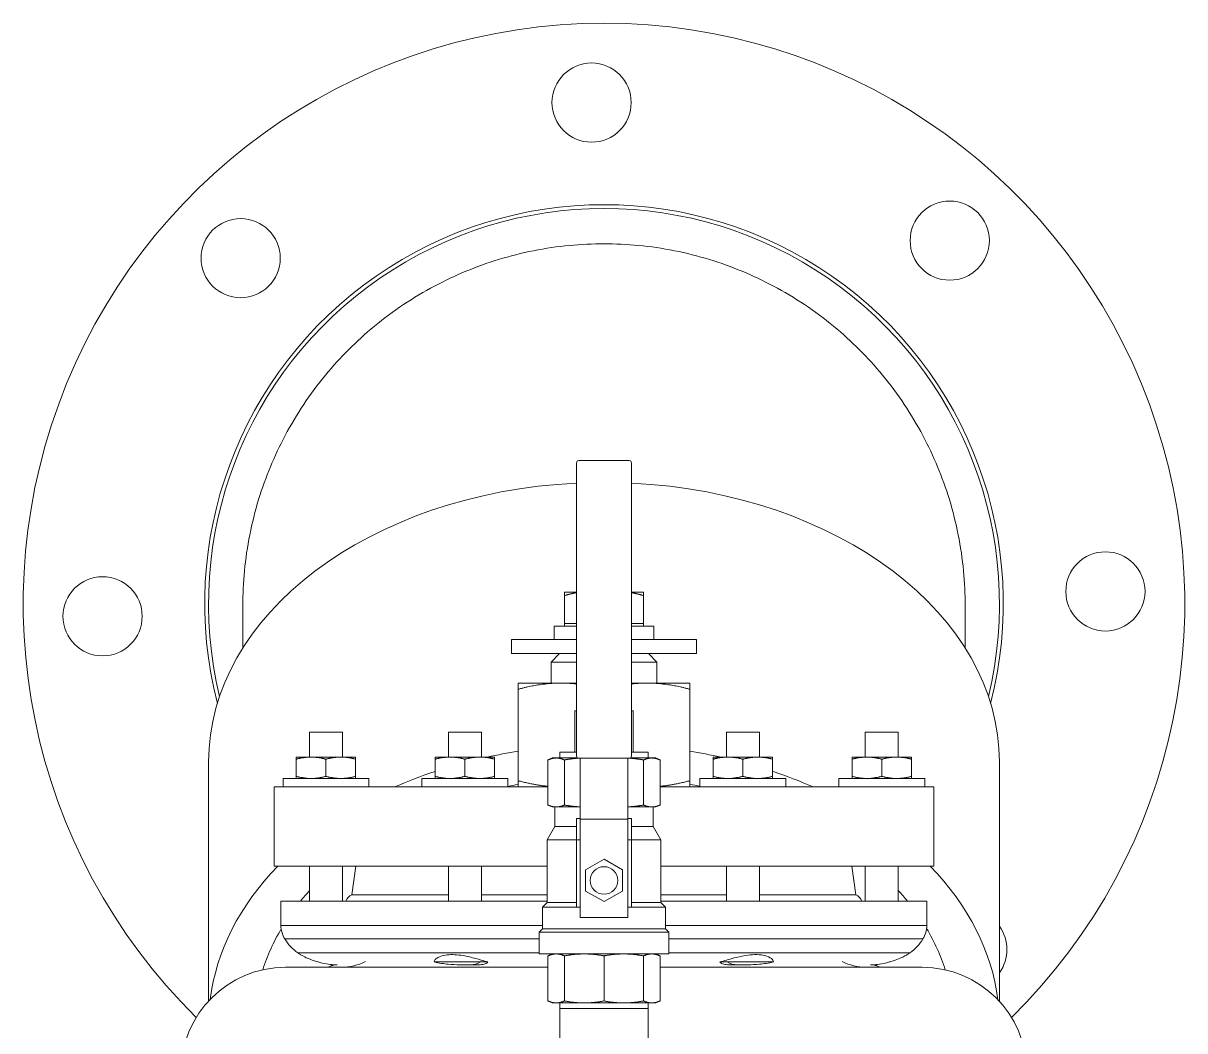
# Model space of a CAD drawing. Header units: inches. Extents: x 12 to 318, y 5 to 204.
# Drawn here: x 49.03 to 60.03, y 104.76 to 114.31 of the extents above; entities that cross this region are included whole.
import ezdxf

# ---------------------------------------------------------------- set-up
doc = ezdxf.new("R2010")
doc.units = ezdxf.units.IN
doc.header["$LTSCALE"] = 9.5
doc.header["$MEASUREMENT"] = 0
doc.layers.add('Visible', color=7, linetype='Continuous', lineweight=18)

msp = doc.modelspace()

# ---------------------------------------------------------------- linework, layer by layer
at = {"layer": 'Visible'}
for p, q in [((54.269681, 110.144137), (54.269681, 110.114334)), ((54.269681, 110.114334), (54.269681, 107.367818)), ((54.290561, 110.165017), (54.769061, 110.165017)), ((54.789941, 110.114334), (54.789941, 110.144137)), ((54.789941, 107.367818), (54.789941, 110.114334)), ((54.269681, 108.919369), (54.154811, 108.919369)), ((54.904811, 108.919369), (54.789941, 108.919369)), ((51.109311, 108.793524), (51.109311, 108.38842)), ((54.154811, 108.621369), (54.154811, 108.885875)), ((54.904811, 108.621369), (54.904811, 108.885875)), ((57.950311, 108.38842), (57.950311, 108.793524)), ((54.058459, 108.596365), (54.269681, 108.596365)), ((54.058459, 108.471365), (54.058459, 108.596365)), ((54.269681, 108.621369), (54.154811, 108.621369)), ((54.154811, 108.621369), (54.154811, 108.596365)), ((54.904811, 108.621369), (54.789941, 108.621369)), ((54.789941, 108.596365), (55.001162, 108.596365)), ((54.904811, 108.621369), (54.904811, 108.596365)), ((55.001162, 108.471365), (55.001162, 108.596365)), ((53.654811, 108.471365), (54.269681, 108.471365)), ((53.654811, 108.337365), (53.654811, 108.471365)), ((54.789941, 108.471365), (55.404811, 108.471365)), ((55.404811, 108.337365), (55.404811, 108.471365)), ((53.654811, 108.337365), (54.269681, 108.337365)), ((54.109811, 108.337365), (54.029811, 108.257365)), ((54.269681, 108.257365), (54.029811, 108.257365)), ((54.029811, 108.058365), (54.029811, 108.257365)), ((54.789941, 108.337365), (55.404811, 108.337365)), ((55.029811, 108.257365), (54.789941, 108.257365)), ((54.949811, 108.337365), (55.029811, 108.257365)), ((55.029811, 108.058365), (55.029811, 108.257365)), ((54.123561, 108.058365), (53.717311, 108.058365)), ((54.269681, 108.058365), (54.123561, 108.058365)), ((54.936061, 108.058365), (54.789941, 108.058365)), ((55.342311, 108.058365), (54.936061, 108.058365)), ((53.717311, 107.132977), (53.717311, 107.999753)), ((55.342311, 107.132977), (55.342311, 107.999753)), ((54.25422, 107.796286), (54.25422, 107.402585)), ((54.269681, 107.796286), (54.25422, 107.796286)), ((54.805401, 107.796286), (54.789941, 107.796286)), ((54.805401, 107.796286), (54.805401, 107.402585)), ((52.052152, 107.594365), (51.739652, 107.594365)), ((51.739652, 107.357365), (51.739652, 107.594365)), ((52.052152, 107.357365), (52.052152, 107.594365)), ((53.368402, 107.594365), (53.055902, 107.594365)), ((53.055902, 107.357365), (53.055902, 107.594365)), ((53.368402, 107.357365), (53.368402, 107.594365)), ((56.000902, 107.594365), (55.688402, 107.594365)), ((55.688402, 107.357365), (55.688402, 107.594365)), ((56.000902, 107.357365), (56.000902, 107.594365)), ((57.317152, 107.594365), (57.004652, 107.594365)), ((57.004652, 107.357365), (57.004652, 107.594365)), ((57.317152, 107.357365), (57.317152, 107.594365)), ((54.269681, 107.402585), (54.111159, 107.402585)), ((54.11285, 107.348475), (54.111159, 107.402585)), ((54.948462, 107.402585), (54.789941, 107.402585)), ((54.946771, 107.348475), (54.948462, 107.402585)), ((50.785311, 105.046462), (50.785311, 107.311048)), ((51.755152, 107.357365), (51.614402, 107.357365)), ((51.614402, 107.337058), (51.614402, 107.174672)), ((52.036652, 107.357365), (51.755152, 107.357365)), ((51.895902, 107.337058), (51.895902, 107.174672)), ((52.177402, 107.357365), (52.036652, 107.357365)), ((52.177402, 107.337058), (52.177402, 107.174672)), ((53.071402, 107.357365), (52.930652, 107.357365)), ((52.930652, 107.337058), (52.930652, 107.174672)), ((53.352902, 107.357365), (53.071402, 107.357365)), ((53.212152, 107.337058), (53.212152, 107.174672)), ((53.493652, 107.357365), (53.352902, 107.357365)), ((53.493652, 107.337058), (53.493652, 107.174672)), ((54.039811, 107.348475), (53.999438, 107.329649)), ((53.999438, 107.329649), (53.999438, 106.903301)), ((54.07711, 107.348475), (54.039811, 107.348475)), ((54.282698, 107.348475), (54.07711, 107.348475)), ((54.154781, 107.329649), (54.154781, 106.903301)), ((54.769061, 107.346938), (54.290561, 107.346938)), ((54.303611, 107.346938), (54.303611, 106.769897)), ((54.756011, 106.769897), (54.756011, 107.346938)), ((54.982511, 107.348475), (54.776923, 107.348475)), ((54.90484, 107.329649), (54.90484, 106.903301)), ((55.019811, 107.348475), (54.982511, 107.348475)), ((55.019811, 107.348475), (55.060183, 107.329649)), ((55.060183, 107.329649), (55.060183, 106.903301)), ((55.703902, 107.357365), (55.563152, 107.357365)), ((55.563152, 107.337058), (55.563152, 107.174672)), ((55.985402, 107.357365), (55.703902, 107.357365)), ((55.844652, 107.337058), (55.844652, 107.174672)), ((56.126152, 107.357365), (55.985402, 107.357365)), ((56.126152, 107.337058), (56.126152, 107.174672)), ((57.020152, 107.357365), (56.879402, 107.357365)), ((56.879402, 107.337058), (56.879402, 107.174672)), ((57.301652, 107.357365), (57.020152, 107.357365)), ((57.160902, 107.337058), (57.160902, 107.174672)), ((57.442402, 107.357365), (57.301652, 107.357365)), ((57.442402, 107.337058), (57.442402, 107.174672)), ((58.274311, 105.043382), (58.274311, 107.311048)), ((52.301902, 107.154365), (51.489902, 107.154365)), ((51.489902, 107.154365), (51.489902, 107.074365)), ((52.301902, 107.154365), (52.301902, 107.074365)), ((53.618152, 107.154365), (52.806152, 107.154365)), ((52.806152, 107.154365), (52.806152, 107.074365)), ((53.618152, 107.154365), (53.618152, 107.074365)), ((56.250652, 107.154365), (55.438652, 107.154365)), ((55.438652, 107.154365), (55.438652, 107.074365)), ((56.250652, 107.154365), (56.250652, 107.074365)), ((57.566902, 107.154365), (56.754902, 107.154365)), ((56.754902, 107.154365), (56.754902, 107.074365)), ((57.566902, 107.154365), (57.566902, 107.074365)), ((51.404811, 107.074365), (53.999438, 107.074365)), ((51.404811, 107.074365), (51.404811, 106.324365)), ((55.060183, 107.074365), (57.654811, 107.074365)), ((57.654811, 107.074365), (57.654811, 106.324365)), ((54.039811, 106.884475), (53.999438, 106.903301)), ((54.039811, 106.884475), (54.07711, 106.884475)), ((54.064311, 106.698875), (54.064311, 106.884475)), ((54.07711, 106.884475), (54.303611, 106.884475)), ((54.756011, 106.884475), (54.982511, 106.884475)), ((54.982511, 106.884475), (55.019811, 106.884475)), ((54.995311, 106.698875), (54.995311, 106.884475)), ((55.019811, 106.884475), (55.060183, 106.903301)), ((54.269681, 106.774463), (54.269681, 106.572895)), ((54.269681, 106.774463), (54.303611, 106.774463)), ((54.756011, 106.769897), (54.303611, 106.769897)), ((54.303611, 106.769897), (54.303611, 106.017975)), ((54.756011, 106.774463), (54.789941, 106.774463)), ((54.756011, 106.017975), (54.756011, 106.769897)), ((54.789941, 106.572895), (54.789941, 106.774463)), ((54.064311, 106.698875), (53.991576, 106.572895)), ((54.269681, 106.698875), (54.064311, 106.698875)), ((54.995311, 106.698875), (54.789941, 106.698875)), ((54.995311, 106.698875), (55.068045, 106.572895)), ((54.269681, 106.572895), (53.991576, 106.572895)), ((53.991576, 105.979185), (53.991576, 106.572895)), ((54.269681, 106.572895), (54.269681, 105.935544)), ((54.269681, 106.572895), (54.303611, 106.572895)), ((54.756011, 106.572895), (54.789941, 106.572895)), ((54.789941, 105.935544), (54.789941, 106.572895)), ((55.068045, 106.572895), (54.789941, 106.572895)), ((55.068045, 105.979185), (55.068045, 106.572895)), ((54.355811, 106.288934), (54.529811, 106.389393)), ((54.529811, 106.389393), (54.703811, 106.288934)), ((51.404811, 106.324365), (53.991576, 106.324365)), ((51.739652, 105.991918), (51.739652, 106.324365)), ((52.052152, 105.991918), (52.052152, 106.324365)), ((52.178505, 106.324365), (52.141451, 106.053746)), ((53.055902, 105.991918), (53.055902, 106.324365)), ((53.368402, 105.991918), (53.368402, 106.324365)), ((54.355811, 106.088016), (54.355811, 106.288934)), ((54.703811, 106.288934), (54.703811, 106.088016)), ((55.068045, 106.324365), (57.654811, 106.324365)), ((55.688402, 105.991918), (55.688402, 106.324365)), ((56.000902, 105.991918), (56.000902, 106.324365)), ((56.8783, 106.324365), (56.915353, 106.053746)), ((57.004652, 105.991918), (57.004652, 106.324365)), ((57.317152, 105.991918), (57.317152, 106.324365)), ((53.055902, 106.053746), (52.141451, 106.053746)), ((53.991576, 106.053746), (53.368402, 106.053746)), ((54.529811, 105.987557), (54.355811, 106.088016)), ((54.703811, 106.088016), (54.529811, 105.987557)), ((55.688402, 106.053746), (55.068045, 106.053746)), ((56.915353, 106.053746), (56.000902, 106.053746)), ((53.991576, 105.991918), (51.469494, 105.991918)), ((51.469494, 105.76122), (51.469494, 105.991918)), ((53.991576, 105.979185), (53.947936, 105.935544)), ((54.269681, 105.935544), (53.947936, 105.935544)), ((53.947936, 105.729322), (53.947936, 105.935544)), ((54.269681, 105.979185), (53.991576, 105.979185)), ((54.303611, 105.935544), (54.269681, 105.935544)), ((54.303611, 105.838654), (54.303611, 106.017975)), ((54.756011, 106.017975), (54.756011, 105.838654)), ((54.789941, 105.935544), (54.756011, 105.935544)), ((55.068045, 105.979185), (54.789941, 105.979185)), ((55.111686, 105.935544), (54.789941, 105.935544)), ((57.587311, 105.991918), (55.068045, 105.991918)), ((55.068045, 105.979185), (55.111686, 105.935544)), ((55.111686, 105.729322), (55.111686, 105.935544)), ((57.587311, 105.76122), (57.587311, 105.991918)), ((54.756011, 105.838654), (54.303611, 105.838654)), ((53.947936, 105.76122), (51.469494, 105.76122)), ((53.947936, 105.729322), (53.917311, 105.698697)), ((55.111686, 105.729322), (53.947936, 105.729322)), ((57.587311, 105.76122), (55.111686, 105.76122)), ((55.111686, 105.729322), (55.142311, 105.698697)), ((53.917311, 105.634846), (51.506158, 105.634846)), ((55.142311, 105.698697), (53.917311, 105.698697)), ((53.917311, 105.492475), (53.917311, 105.698697)), ((55.142311, 105.492475), (55.142311, 105.698697)), ((57.550647, 105.634846), (55.142311, 105.634846)), ((53.917311, 105.502768), (51.630421, 105.502768)), ((55.142311, 105.492475), (53.917311, 105.492475)), ((54.039811, 105.492475), (53.999438, 105.473649)), ((55.019811, 105.492475), (55.060183, 105.473649)), ((57.426383, 105.502768), (55.142311, 105.502768)), ((52.923469, 105.416159), (53.361634, 105.416159)), ((53.361634, 105.416159), (53.429386, 105.416159)), ((53.999438, 105.047301), (53.999438, 105.473649)), ((54.154781, 105.047301), (54.154781, 105.473649)), ((54.529811, 105.047301), (54.529811, 105.473649)), ((54.90484, 105.047301), (54.90484, 105.473649)), ((55.060183, 105.047301), (55.060183, 105.473649)), ((55.627418, 105.416159), (55.69517, 105.416159)), ((55.69517, 105.416159), (56.133336, 105.416159)), ((53.999438, 105.366438), (51.51369, 105.366438)), ((57.543114, 105.366438), (55.060183, 105.366438)), ((54.039811, 105.028475), (53.999438, 105.047301)), ((54.039811, 105.028475), (54.07711, 105.028475)), ((54.07711, 105.028475), (54.342296, 105.028475)), ((54.11285, 105.028475), (54.111159, 104.974365)), ((54.111159, 104.974365), (54.948462, 104.974365)), ((54.111159, 104.974365), (54.111159, 102.073577)), ((54.342296, 105.028475), (54.717325, 105.028475)), ((54.717325, 105.028475), (54.982511, 105.028475)), ((54.946771, 105.028475), (54.948462, 104.974365)), ((54.948462, 104.974365), (54.948462, 102.073577)), ((54.982511, 105.028475), (55.019811, 105.028475)), ((55.019811, 105.028475), (55.060183, 105.047301))]:
    msp.add_line(p, q, dxfattribs=at)
for centre, radius in [((54.412095, 113.557242), 0.375), ((57.804299, 112.249664), 0.375), ((51.088847, 112.083188), 0.375), ((59.278352, 108.926416), 0.375), ((49.781269, 108.690985), 0.375), ((54.529811, 106.188475), 0.1305)]:
    msp.add_circle(centre, radius, dxfattribs=at)
for centre, radius, start, end in [((54.529811, 108.8087), 5.5, 314.560933, 225.4132942), ((54.529811, 108.8087), 3.78125, 345.54876, 194.45124), ((54.529811, 108.8087), 3.7445, 346.4501403, 193.5498597), ((54.290561, 110.144137), 0.02088, 90, 180), ((54.769061, 110.144137), 0.02088, 0, 90), ((54.290561, 107.367818), 0.02088, 180, 270), ((54.769061, 107.367818), 0.02088, 270, 0), ((52.208162, 105.933514), 0.1375, 119.0239117, 154.8645187), ((56.848642, 105.933514), 0.1375, 25.1354813, 60.9760883), ((51.758007, 105.776418), 0.288913, 183.0153263, 209.3417204), ((57.298798, 105.776418), 0.288913, 330.6582796, 356.9846737), ((57.970774, 105.534212), 0.375, 324.0404076, 35.9595924), ((51.88438, 105.866196), 0.443368, 211.4531967, 235.0546592), ((57.172424, 105.866196), 0.443368, 304.9453408, 328.5468033), ((51.953318, 105.940973), 0.544322, 233.6149039, 236.7306754), ((57.103486, 105.940973), 0.544322, 303.2693246, 306.3850961), ((52.044918, 105.869551), 0.503113, 270, 296.7700153), ((57.011887, 105.869551), 0.503113, 243.2299847, 270), ((51.51369, 104.377425), 0.989013, 90, 270), ((57.543114, 104.377425), 0.989013, 270, 90)]:
    msp.add_arc(centre, radius, start, end, dxfattribs=at)
for centre, major_axis, ratio, start_param, end_param in [((54.529811, 107.311048), (-3.7445, 0), 0.707106781, 4.781914869, 6.283185307), ((54.529811, 107.311048), (3.7445, 0), 0.707106781, 0, 1.501270438), ((54.529811, 104.827689), (-3.7445, 0), 0.707106781, 4.931113708, 5.012168579), ((54.529811, 104.827689), (-3.7445, 0), 0.707106781, 4.412609381, 4.493664252), ((54.529811, 104.827689), (-3.7445, 0), 0.707106781, 5.153637362, 5.270005351), ((54.529811, 104.827689), (-3.7445, 0), 0.707106781, 4.15477261, 4.27197237), ((54.529811, 104.827689), (3.3125, 0), 0.707106781, 1.818607946, 1.849612395), ((54.529811, 104.827689), (3.3125, 0), 0.707106781, 1.292864661, 1.322984708), ((54.529811, 104.827689), (-3.7445, 0), 0.707106781, 5.682436059, 6.194526883), ((54.529811, 104.827689), (3.7445, 0), 0.707106781, 0.087371809, 0.600749248), ((54.529811, 104.827689), (3.3125, 0), 0.707106781, 2.572354728, 2.621400345), ((54.529811, 104.827689), (3.3125, 0), 0.707106781, 0.520192308, 0.57081367), ((54.529811, 104.827689), (-3.3125, 0), 0.707106781, 5.887803169, 6.06149185), ((54.529811, 104.827689), (3.3125, 0), 0.707106781, 0.221395107, 0.397124339), ((54.529811, 101.945345), (5.5, 0), 0.707106781, 2.053569763, 2.066435853), ((54.529811, 103.42585), (3.78125, 0), 0.707106781, 2.31620797, 2.322387727), ((53.265098, 106.099796), (0, -0.710378), 0.5, 0, 0.27525005), ((55.791706, 106.099796), (0, -0.710378), 0.5, 6.007935257, 6.283185307), ((54.529811, 101.945345), (5.5, 0), 0.707106781, 1.0751568, 1.088084668), ((54.529811, 103.42585), (3.78125, 0), 0.707106781, 0.819204926, 0.825474569)]:
    msp.add_ellipse(centre, major_axis=major_axis, ratio=ratio, start_param=start_param, end_param=end_param, dxfattribs=at)
for points, knots in [([(54.529811, 112.219452), (54.424323, 112.219452), (54.313953, 112.214489), (54.0896, 112.192851), (53.975616, 112.176173), (53.749998, 112.131269), (53.638314, 112.103034), (53.422771, 112.037124), (53.318911, 111.999452), (53.123959, 111.918658), (53.023848, 111.871792), (52.82477, 111.765851), (52.725806, 111.706772), (52.53447, 111.578842), (52.442058, 111.509964), (52.268079, 111.36648), (52.18651, 111.291878), (52.037228, 111.142499), (51.962612, 111.060802), (51.819115, 110.886556), (51.750238, 110.794006), (51.622319, 110.602398), (51.56325, 110.503298), (51.45733, 110.303962), (51.410475, 110.203728), (51.329609, 110.008339), (51.29187, 109.904134), (51.225854, 109.687881), (51.19758, 109.575832), (51.152623, 109.349482), (51.13593, 109.235132), (51.114275, 109.010063), (51.109311, 108.899344), (51.109311, 108.793524)], [0, 0, 0, 0, 0.803814729, 0.803814729, 1.607629458, 1.607629458, 2.411444187, 2.411444187, 3.215258916, 3.215258916, 4.019491548, 4.019491548, 4.823724181, 4.823724181, 5.627956813, 5.627956813, 6.432189445, 6.432189445, 7.237187881, 7.237187881, 8.042186316, 8.042186316, 8.847184751, 8.847184751, 9.652183187, 9.652183187, 10.458524603, 10.458524603, 11.26486602, 11.26486602, 12.071207437, 12.071207437, 12.877548854, 12.877548854, 12.877548854, 12.877548854]), ([(57.950311, 108.793524), (57.950311, 108.899344), (57.945346, 109.010063), (57.923691, 109.235132), (57.906998, 109.349482), (57.862041, 109.575832), (57.833767, 109.687881), (57.767751, 109.904134), (57.730012, 110.008339), (57.649146, 110.203728), (57.602291, 110.303962), (57.496371, 110.503298), (57.437302, 110.602398), (57.309383, 110.794006), (57.240506, 110.886556), (57.097009, 111.060802), (57.022393, 111.142499), (56.873111, 111.291878), (56.791542, 111.36648), (56.617563, 111.509964), (56.525151, 111.578842), (56.333815, 111.706772), (56.234851, 111.765851), (56.035773, 111.871792), (55.935662, 111.918658), (55.74071, 111.999452), (55.63685, 112.037124), (55.421307, 112.103034), (55.309623, 112.131269), (55.084005, 112.176173), (54.970021, 112.192851), (54.745668, 112.214489), (54.635298, 112.219452), (54.529811, 112.219452)], [38.673180241, 38.673180241, 38.673180241, 38.673180241, 39.479521658, 39.479521658, 40.285863075, 40.285863075, 41.092204491, 41.092204491, 41.898545908, 41.898545908, 42.703544344, 42.703544344, 43.508542779, 43.508542779, 44.313541214, 44.313541214, 45.118539649, 45.118539649, 45.922772282, 45.922772282, 46.727004914, 46.727004914, 47.531237546, 47.531237546, 48.335470179, 48.335470179, 49.139284908, 49.139284908, 49.943099637, 49.943099637, 50.746914366, 50.746914366, 51.550729095, 51.550729095, 51.550729095, 51.550729095]), ([(51.654715, 105.485862), (51.654716, 105.485863), (51.654999, 105.485703), (51.657591, 105.48422), (51.6632, 105.480988), (51.684712, 105.46944), (51.703617, 105.459725), (51.750624, 105.439608), (51.777922, 105.429309), (51.80923, 105.420361)], [-0.8761281662, -0.8761281662, -0.8761281662, -0.8761281662, -0.8136591889, -0.8136591889, -0.5906716306, -0.5906716306, -0.2820319873, -0.2820319873, -0.000296534, -0.000296534, -0.000296534, -0.000296534]), ([(51.824453, 105.416159), (51.85996, 105.405241), (51.891959, 105.398939), (51.942486, 105.391878), (51.963952, 105.390421), (51.986113, 105.389583), (51.991751, 105.38949), (51.998646, 105.389419), (52.000587, 105.389419), (52.001593, 105.389418), (52.001723, 105.389418), (52.001786, 105.389418), (52.001794, 105.389418), (52.001794, 105.389418)], [0, 0, 0, 0, 0.369847559, 0.369847559, 0.698152508, 0.698152508, 0.848758584, 0.848758584, 0.964058711, 0.964058711, 0.994568453, 0.994568453, 1.00369322, 1.00369322, 1.00369322, 1.00369322]), ([(52.922688, 105.420361), (52.922265, 105.428133), (52.927587, 105.436924), (52.947235, 105.453738), (52.961505, 105.461804), (52.998002, 105.4753), (53.020435, 105.480602), (53.06679, 105.485759), (53.089359, 105.486429), (53.139827, 105.48422), (53.167597, 105.480988), (53.235351, 105.46944), (53.275528, 105.459725), (53.349705, 105.439608), (53.384123, 105.429309), (53.414944, 105.420361)], [-1.7515344, -1.7515344, -1.7515344, -1.7515344, -1.507264199, -1.507264199, -1.265612948, -1.265612948, -1.016038721, -1.016038721, -0.813659189, -0.813659189, -0.590671631, -0.590671631, -0.282031987, -0.282031987, -0.000296534, -0.000296534, -0.000296534, -0.000296534]), ([(53.265098, 105.389418), (53.264195, 105.389418), (53.26329, 105.389418), (53.259337, 105.389418), (53.256257, 105.389418), (53.241357, 105.389419), (53.229149, 105.389419), (53.200088, 105.38949), (53.183202, 105.389583), (53.128837, 105.390421), (53.090603, 105.391878), (53.011936, 105.398939), (52.968275, 105.405241), (52.923469, 105.416159)], [-0.0079434248, -0.0079434248, -0.0079434248, -0.0079434248, 0, 0, 0.0265597837, 0.0265597837, 0.1269325245, 0.1269325245, 0.2580403133, 0.2580403133, 0.5438411068, 0.5438411068, 0.8658061764, 0.8658061764, 0.8658061764, 0.8658061764]), ([(53.429386, 105.416159), (53.420086, 105.405241), (53.408425, 105.398939), (53.380285, 105.391878), (53.363518, 105.390421), (53.331313, 105.389583), (53.320065, 105.38949), (53.297899, 105.389419), (53.287632, 105.389419), (53.273738, 105.389418), (53.270788, 105.389418), (53.266899, 105.389418), (53.266001, 105.389418), (53.265098, 105.389418)], [0, 0, 0, 0, 0.369847568, 0.369847568, 0.698152512, 0.698152512, 0.848758588, 0.848758588, 0.964058714, 0.964058714, 0.994568455, 0.994568455, 1.003693222, 1.003693222, 1.003693222, 1.003693222]), ([(55.791706, 105.389418), (55.790804, 105.389418), (55.789905, 105.389418), (55.786016, 105.389418), (55.783066, 105.389418), (55.769172, 105.389419), (55.758905, 105.389419), (55.73674, 105.38949), (55.725491, 105.389583), (55.693286, 105.390421), (55.676519, 105.391878), (55.648379, 105.398939), (55.636718, 105.405241), (55.627418, 105.416159)], [-0.0079434248, -0.0079434248, -0.0079434248, -0.0079434248, 0, 0, 0.0265597837, 0.0265597837, 0.1269325247, 0.1269325247, 0.2580403137, 0.2580403137, 0.5438411075, 0.5438411075, 0.8658061775, 0.8658061775, 0.8658061775, 0.8658061775]), ([(55.64186, 105.420361), (55.661902, 105.42618), (55.683469, 105.43257), (55.729884, 105.445849), (55.75494, 105.452757), (55.818128, 105.468424), (55.856653, 105.47637), (55.923323, 105.484798), (55.951609, 105.486428), (56.005625, 105.484912), (56.030577, 105.481538), (56.079412, 105.469354), (56.100938, 105.459441), (56.127712, 105.439274), (56.134595, 105.429164), (56.134116, 105.420361)], [-1.751957248, -1.751957248, -1.751957248, -1.751957248, -1.569152472, -1.569152472, -1.371506474, -1.371506474, -1.074775693, -1.074775693, -0.838721318, -0.838721318, -0.590919966, -0.590919966, -0.277463852, -0.277463852, -0.000296534, -0.000296534, -0.000296534, -0.000296534]), ([(56.133336, 105.416159), (56.088529, 105.405241), (56.044868, 105.398939), (55.966201, 105.391878), (55.927968, 105.390421), (55.873602, 105.389583), (55.856716, 105.38949), (55.827655, 105.389419), (55.815447, 105.389419), (55.800547, 105.389418), (55.797467, 105.389418), (55.793514, 105.389418), (55.792609, 105.389418), (55.791706, 105.389418)], [0, 0, 0, 0, 0.369847559, 0.369847559, 0.698152508, 0.698152508, 0.848758584, 0.848758584, 0.964058711, 0.964058711, 0.994568452, 0.994568452, 1.00369322, 1.00369322, 1.00369322, 1.00369322]), ([(57.055011, 105.389418), (57.055011, 105.389418), (57.055018, 105.389418), (57.055081, 105.389418), (57.055211, 105.389418), (57.056217, 105.389419), (57.058158, 105.389419), (57.065054, 105.38949), (57.070691, 105.389583), (57.092852, 105.390421), (57.114318, 105.391878), (57.164845, 105.398939), (57.196844, 105.405241), (57.232352, 105.416159)], [-0.0079434248, -0.0079434248, -0.0079434248, -0.0079434248, 0, 0, 0.0265597821, 0.0265597821, 0.1269325218, 0.1269325218, 0.2580403084, 0.2580403084, 0.5438410935, 0.5438410935, 0.8658061665, 0.8658061665, 0.8658061665, 0.8658061665]), ([(57.247574, 105.420361), (57.274766, 105.428133), (57.298931, 105.436924), (57.339813, 105.453738), (57.356717, 105.461804), (57.383349, 105.4753), (57.392805, 105.480602), (57.400673, 105.485046), (57.40209, 105.48586), (57.402089, 105.485862)], [-1.7515344005, -1.7515344005, -1.7515344005, -1.7515344005, -1.5072641988, -1.5072641988, -1.2656129478, -1.2656129478, -1.0160387209, -1.0160387209, -0.8761281662, -0.8761281662, -0.8761281662, -0.8761281662])]:
    msp.add_open_spline(points, degree=3, knots=knots, dxfattribs=at)
for points, weights in [([(54.154811, 108.885875), (54.154811, 108.919369), (54.154811, 108.919369)], [1, 1.0379548493, 1]), ([(54.269681, 108.91402), (54.215671, 108.906162), (54.154811, 108.885875)], [1.01826664852, 1.02265012126, 1]), ([(54.904811, 108.885875), (54.84395, 108.906162), (54.789941, 108.91402)], [1, 1.02265012127, 1.01826664852]), ([(54.904811, 108.919369), (54.904811, 108.919369), (54.904811, 108.885875)], [1, 1.0379548493, 1]), ([(53.717311, 107.999753), (53.717311, 108.058365), (53.717311, 108.058365)], [1, 1.0379548493, 1]), ([(54.123561, 108.058365), (53.935019, 108.058365), (53.717311, 107.999753)], [1, 1.0379548493, 1]), ([(54.269681, 108.050282), (54.195849, 108.058365), (54.123561, 108.058365)], [1.01778456762, 1.01421955175, 1]), ([(54.936061, 108.058365), (54.863772, 108.058365), (54.789941, 108.050282)], [1, 1.01421955175, 1.01778456762]), ([(55.342311, 107.999753), (55.124602, 108.058365), (54.936061, 108.058365)], [1, 1.0379548493, 1]), ([(55.342311, 108.058365), (55.342311, 108.058365), (55.342311, 107.999753)], [1, 1.0379548493, 1]), ([(51.614402, 107.337058), (51.614402, 107.357365), (51.614402, 107.357365)], [1, 1.0379548493, 1]), ([(51.755152, 107.357365), (51.68983, 107.357365), (51.614402, 107.337058)], [1, 1.0379548493, 1]), ([(51.895902, 107.337058), (51.820474, 107.357365), (51.755152, 107.357365)], [1, 1.0379548493, 1]), ([(52.036652, 107.357365), (51.97133, 107.357365), (51.895902, 107.337058)], [1, 1.0379548493, 1]), ([(52.177402, 107.337058), (52.101974, 107.357365), (52.036652, 107.357365)], [1, 1.0379548493, 1]), ([(52.177402, 107.357365), (52.177402, 107.357365), (52.177402, 107.337058)], [1, 1.0379548493, 1]), ([(52.930652, 107.337058), (52.930652, 107.357365), (52.930652, 107.357365)], [1, 1.0379548493, 1]), ([(53.071402, 107.357365), (53.00608, 107.357365), (52.930652, 107.337058)], [1, 1.0379548493, 1]), ([(53.212152, 107.337058), (53.136724, 107.357365), (53.071402, 107.357365)], [1, 1.0379548493, 1]), ([(53.352902, 107.357365), (53.28758, 107.357365), (53.212152, 107.337058)], [1, 1.0379548493, 1]), ([(53.493652, 107.337058), (53.418224, 107.357365), (53.352902, 107.357365)], [1, 1.0379548493, 1]), ([(53.493652, 107.357365), (53.493652, 107.357365), (53.493652, 107.337058)], [1, 1.0379548493, 1]), ([(54.07711, 107.348475), (54.039811, 107.348475), (53.999438, 107.329649)], [1, 1.0562990584, 1.07162109099]), ([(54.154781, 107.329649), (54.114409, 107.348475), (54.07711, 107.348475)], [1.07162109099, 1.0562990584, 1]), ([(54.289889, 107.346949), (54.224783, 107.34317), (54.154781, 107.329649)], [1.02821409886, 1.06057201315, 1.07162109099]), ([(54.90484, 107.329649), (54.834838, 107.34317), (54.769732, 107.346949)], [1.07162109099, 1.06057201315, 1.02821409886]), ([(54.982511, 107.348475), (54.945212, 107.348475), (54.90484, 107.329649)], [1, 1.0562990584, 1.07162109099]), ([(55.060183, 107.329649), (55.019811, 107.348475), (54.982511, 107.348475)], [1.07162109099, 1.0562990584, 1]), ([(55.563152, 107.337058), (55.563152, 107.357365), (55.563152, 107.357365)], [1, 1.0379548493, 1]), ([(55.703902, 107.357365), (55.63858, 107.357365), (55.563152, 107.337058)], [1, 1.0379548493, 1]), ([(55.844652, 107.337058), (55.769224, 107.357365), (55.703902, 107.357365)], [1, 1.0379548493, 1]), ([(55.985402, 107.357365), (55.92008, 107.357365), (55.844652, 107.337058)], [1, 1.0379548493, 1]), ([(56.126152, 107.337058), (56.050724, 107.357365), (55.985402, 107.357365)], [1, 1.0379548493, 1]), ([(56.126152, 107.357365), (56.126152, 107.357365), (56.126152, 107.337058)], [1, 1.0379548493, 1]), ([(56.879402, 107.337058), (56.879402, 107.357365), (56.879402, 107.357365)], [1, 1.0379548493, 1]), ([(57.020152, 107.357365), (56.95483, 107.357365), (56.879402, 107.337058)], [1, 1.0379548493, 1]), ([(57.160902, 107.337058), (57.085474, 107.357365), (57.020152, 107.357365)], [1, 1.0379548493, 1]), ([(57.301652, 107.357365), (57.23633, 107.357365), (57.160902, 107.337058)], [1, 1.0379548493, 1]), ([(57.442402, 107.337058), (57.366974, 107.357365), (57.301652, 107.357365)], [1, 1.0379548493, 1]), ([(57.442402, 107.357365), (57.442402, 107.357365), (57.442402, 107.337058)], [1, 1.0379548493, 1]), ([(51.614402, 107.174672), (51.68983, 107.154365), (51.755152, 107.154365)], [1, 1.0379548493, 1]), ([(51.614402, 107.154365), (51.614402, 107.154365), (51.614402, 107.174672)], [1, 1.0379548493, 1]), ([(51.755152, 107.154365), (51.820474, 107.154365), (51.895902, 107.174672)], [1, 1.0379548493, 1]), ([(51.895902, 107.174672), (51.97133, 107.154365), (52.036652, 107.154365)], [1, 1.0379548493, 1]), ([(52.036652, 107.154365), (52.101974, 107.154365), (52.177402, 107.174672)], [1, 1.0379548493, 1]), ([(52.177402, 107.174672), (52.177402, 107.154365), (52.177402, 107.154365)], [1, 1.0379548493, 1]), ([(52.930652, 107.174672), (53.00608, 107.154365), (53.071402, 107.154365)], [1, 1.0379548493, 1]), ([(52.930652, 107.154365), (52.930652, 107.154365), (52.930652, 107.174672)], [1, 1.0379548493, 1]), ([(53.071402, 107.154365), (53.136724, 107.154365), (53.212152, 107.174672)], [1, 1.0379548493, 1]), ([(53.212152, 107.174672), (53.28758, 107.154365), (53.352902, 107.154365)], [1, 1.0379548493, 1]), ([(53.352902, 107.154365), (53.418224, 107.154365), (53.493652, 107.174672)], [1, 1.0379548493, 1]), ([(53.493652, 107.174672), (53.493652, 107.154365), (53.493652, 107.154365)], [1, 1.0379548493, 1]), ([(55.563152, 107.174672), (55.63858, 107.154365), (55.703902, 107.154365)], [1, 1.0379548493, 1]), ([(55.563152, 107.154365), (55.563152, 107.154365), (55.563152, 107.174672)], [1, 1.0379548493, 1]), ([(55.703902, 107.154365), (55.769224, 107.154365), (55.844652, 107.174672)], [1, 1.0379548493, 1]), ([(55.844652, 107.174672), (55.92008, 107.154365), (55.985402, 107.154365)], [1, 1.0379548493, 1]), ([(55.985402, 107.154365), (56.050724, 107.154365), (56.126152, 107.174672)], [1, 1.0379548493, 1]), ([(56.126152, 107.174672), (56.126152, 107.154365), (56.126152, 107.154365)], [1, 1.0379548493, 1]), ([(56.879402, 107.154365), (56.879402, 107.154365), (56.879402, 107.174672)], [1, 1.0379548493, 1]), ([(56.879402, 107.174672), (56.95483, 107.154365), (57.020152, 107.154365)], [1, 1.0379548493, 1]), ([(57.020152, 107.154365), (57.085474, 107.154365), (57.160902, 107.174672)], [1, 1.0379548493, 1]), ([(57.160902, 107.174672), (57.23633, 107.154365), (57.301652, 107.154365)], [1, 1.0379548493, 1]), ([(57.301652, 107.154365), (57.366974, 107.154365), (57.442402, 107.174672)], [1, 1.0379548493, 1]), ([(57.442402, 107.174672), (57.442402, 107.154365), (57.442402, 107.154365)], [1, 1.0379548493, 1]), ([(53.717311, 107.074365), (53.717311, 107.074365), (53.717311, 107.132977)], [1, 1.0379548493, 1]), ([(53.717311, 107.132977), (53.867427, 107.092562), (53.999438, 107.080214)], [1, 1.02586611982, 1.01647686823]), ([(55.060183, 107.080214), (55.192194, 107.092562), (55.342311, 107.132977)], [1.01647686823, 1.02586611982, 1]), ([(55.342311, 107.132977), (55.342311, 107.074365), (55.342311, 107.074365)], [1, 1.0379548493, 1]), ([(53.999438, 106.903301), (54.039811, 106.884475), (54.07711, 106.884475)], [1.07162109099, 1.0562990584, 1]), ([(54.07711, 106.884475), (54.114409, 106.884475), (54.154781, 106.903301)], [1, 1.0562990584, 1.07162109099]), ([(54.154781, 106.903301), (54.232005, 106.888385), (54.303611, 106.885308)], [1.07162109099, 1.05944514846, 1.02139227006]), ([(54.756011, 106.885308), (54.827616, 106.888385), (54.90484, 106.903301)], [1.02139227006, 1.05944514846, 1.07162109099]), ([(54.90484, 106.903301), (54.945212, 106.884475), (54.982511, 106.884475)], [1.07162109099, 1.0562990584, 1]), ([(54.982511, 106.884475), (55.019811, 106.884475), (55.060183, 106.903301)], [1, 1.0562990584, 1.07162109099]), ([(54.07711, 105.492475), (54.039811, 105.492475), (53.999438, 105.473649)], [1, 1.04927042368, 1.05740736242]), ([(54.154781, 105.473649), (54.114409, 105.492475), (54.07711, 105.492475)], [1.05740736242, 1.04927042368, 1]), ([(54.342296, 105.492475), (54.252248, 105.492475), (54.154781, 105.473649)], [1, 1.04927042368, 1.05740736242]), ([(54.529811, 105.473649), (54.432343, 105.492475), (54.342296, 105.492475)], [1.05740736242, 1.04927042368, 1]), ([(54.717325, 105.492475), (54.627278, 105.492475), (54.529811, 105.473649)], [1, 1.04927042368, 1.05740736242]), ([(54.90484, 105.473649), (54.807373, 105.492475), (54.717325, 105.492475)], [1.05740736242, 1.04927042368, 1]), ([(54.982511, 105.492475), (54.945212, 105.492475), (54.90484, 105.473649)], [1, 1.04927042368, 1.05740736242]), ([(55.060183, 105.473649), (55.019811, 105.492475), (54.982511, 105.492475)], [1.05740736242, 1.04927042368, 1]), ([(53.999438, 105.047301), (54.039811, 105.028475), (54.07711, 105.028475)], [1.05740736242, 1.04927042368, 1]), ([(54.07711, 105.028475), (54.114409, 105.028475), (54.154781, 105.047301)], [1, 1.04927042368, 1.05740736242]), ([(54.154781, 105.047301), (54.252248, 105.028475), (54.342296, 105.028475)], [1.05740736242, 1.04927042368, 1]), ([(54.342296, 105.028475), (54.432343, 105.028475), (54.529811, 105.047301)], [1, 1.04927042368, 1.05740736242]), ([(54.529811, 105.047301), (54.627278, 105.028475), (54.717325, 105.028475)], [1.05740736242, 1.04927042368, 1]), ([(54.717325, 105.028475), (54.807373, 105.028475), (54.90484, 105.047301)], [1, 1.04927042368, 1.05740736242]), ([(54.90484, 105.047301), (54.945212, 105.028475), (54.982511, 105.028475)], [1.05740736242, 1.04927042368, 1]), ([(54.982511, 105.028475), (55.019811, 105.028475), (55.060183, 105.047301)], [1, 1.04927042368, 1.05740736242])]:
    msp.add_rational_spline(points, weights, degree=2, dxfattribs=at)
for points in [[(51.80923, 105.420361), (51.814213, 105.418937), (51.819289, 105.417534), (51.824453, 105.416159)], [(52.923469, 105.416159), (52.923024, 105.417534), (52.922765, 105.418937), (52.922688, 105.420361)], [(53.414944, 105.420361), (53.41985, 105.418937), (53.424668, 105.417534), (53.429386, 105.416159)], [(55.627418, 105.416159), (55.632136, 105.417534), (55.636954, 105.418937), (55.64186, 105.420361)], [(56.134116, 105.420361), (56.134039, 105.418937), (56.133781, 105.417534), (56.133336, 105.416159)], [(57.232352, 105.416159), (57.237515, 105.417534), (57.242591, 105.418937), (57.247574, 105.420361)]]:
    msp.add_open_spline(points, degree=3, dxfattribs=at)

doc.saveas('drawing.dxf')
